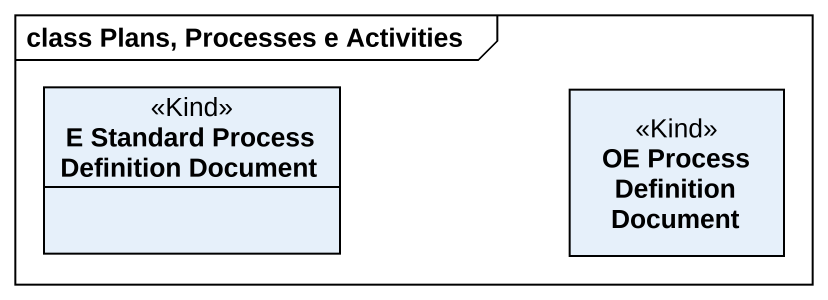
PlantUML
@startuml
mainframe class Plans, Processes e Activities
hide circle
hide empty members
class "E Standard Process Definition Document" as E_Standard_Process <<Kind>>
class "OE Process Definition Document" as OE_Process_Definition <<Kind>>
@enduml
